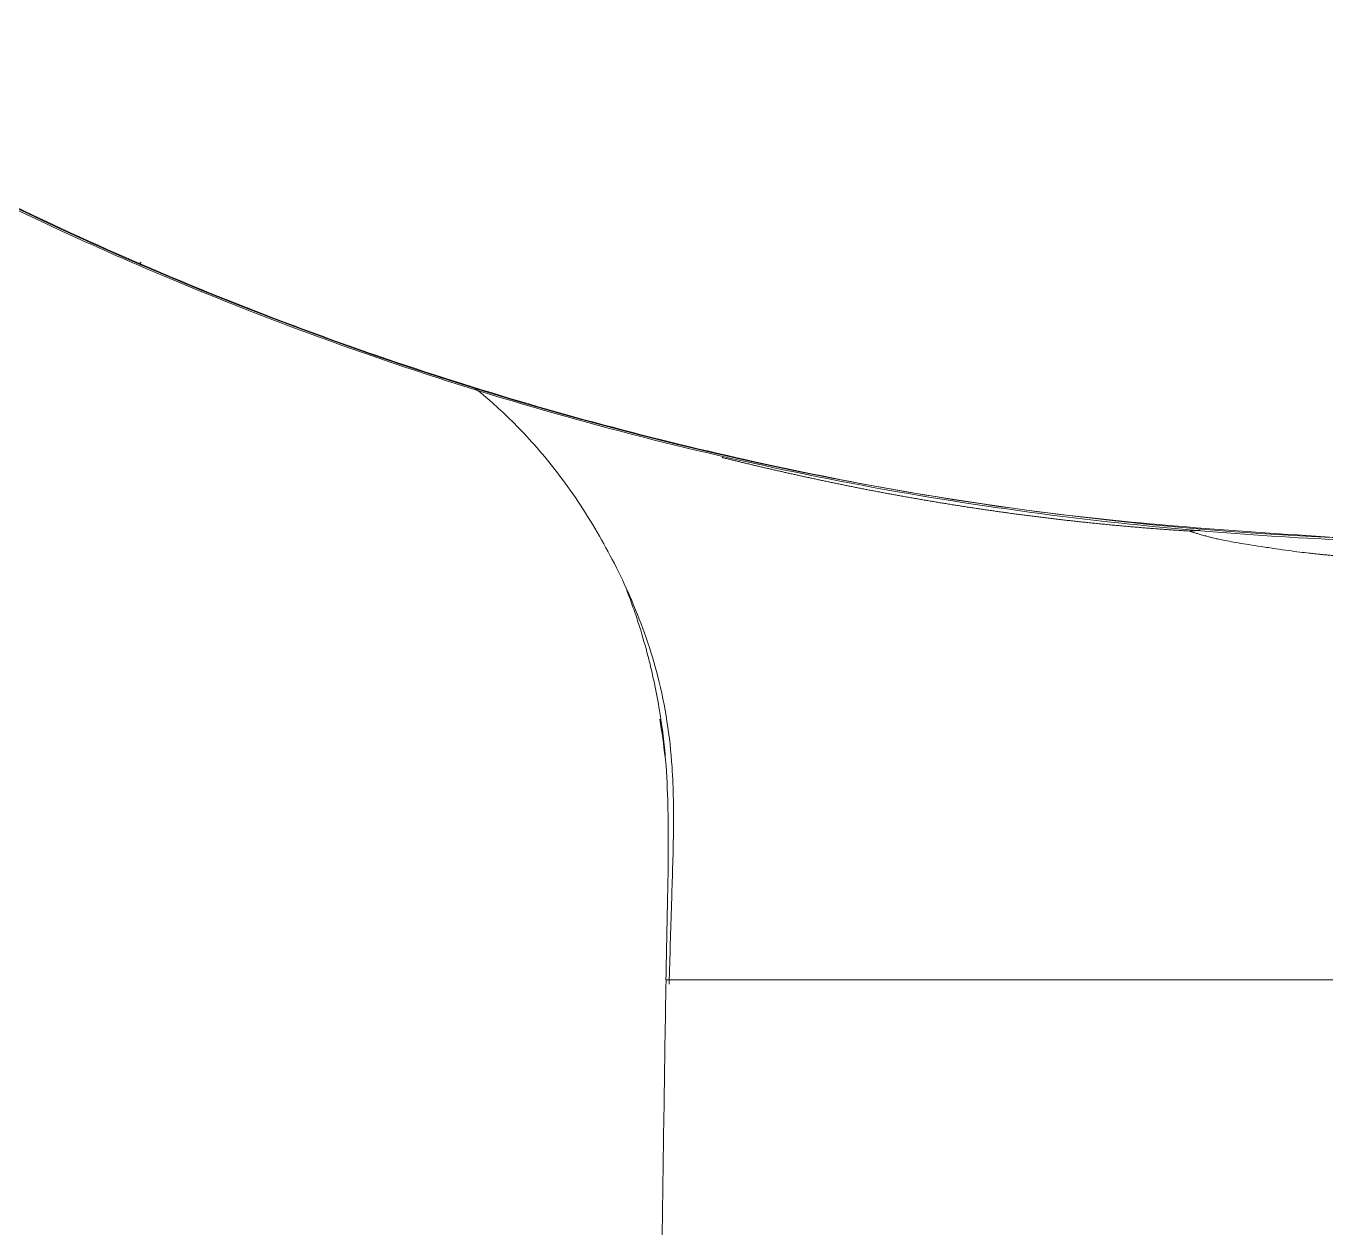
# Model space of a CAD drawing. Extents: x 5217 to 6345, y 0 to 827.
# Drawn here: x 5730.56 to 5754.29, y 427.12 to 449.06 of the extents above; entities that cross this region are included whole.
import ezdxf

# ---------------------------------------------------------------- set-up
doc = ezdxf.new("R2010")
doc.units = 0
doc.header["$LTSCALE"] = 30
doc.header["$MEASUREMENT"] = 0
doc.linetypes.add('HIDDEN2', pattern=[4.7625, 3.175, -1.5875])
doc.layers.add('1', color=7, linetype='CONTINUOUS')
doc.layers.add('2', color=1, linetype='HIDDEN2')

msp = doc.modelspace()

# ---------------------------------------------------------------- linework, layer by layer
at = {"layer": '1', "color": 7, "linetype": 'Continuous', "lineweight": 18}
msp.add_ellipse((5757.244, 496.519), major_axis=(-59.628, 0), ratio=0.953717, start_param=0, end_param=1.529457, dxfattribs=at)
msp.add_ellipse((5757.244, 496.519), major_axis=(-59.628, 0), ratio=0.953717, start_param=0, end_param=1.529457, dxfattribs=at)
msp.add_open_spline([(5759.712, 439.668), (5760.292, 439.691), (5761.968, 439.78), (5764.735, 440.04), (5767.995, 440.52), (5771.222, 441.172), (5774.407, 441.992), (5777.54, 442.979), (5780.611, 444.129), (5783.61, 445.439), (5786.529, 446.905), (5789.359, 448.523), (5792.092, 450.287), (5794.718, 452.192), (5797.229, 454.232), (5799.619, 456.402), (5801.88, 458.694), (5804.005, 461.101), (5805.987, 463.617), (5807.821, 466.233), (5809.501, 468.942), (5811.021, 471.735), (5812.378, 474.604), (5813.566, 477.54), (5814.583, 480.534), (5815.426, 483.576), (5816.091, 486.659), (5816.577, 489.772), (5816.882, 492.905), (5817.005, 496.05), (5816.947, 499.196), (5816.706, 502.335), (5816.285, 505.456), (5815.684, 508.55), (5814.904, 511.608), (5813.949, 514.62), (5812.822, 517.578), (5811.525, 520.471), (5810.063, 523.292), (5808.44, 526.031), (5806.66, 528.681), (5804.731, 531.234), (5802.657, 533.681), (5800.444, 536.015), (5798.1, 538.229), (5795.631, 540.316), (5793.045, 542.27), (5790.35, 544.085), (5787.555, 545.755), (5784.667, 547.276), (5781.695, 548.643), (5778.649, 549.85), (5775.538, 550.896), (5772.371, 551.776), (5769.157, 552.489), (5765.908, 553.031), (5762.632, 553.401), (5759.34, 553.598), (5756.041, 553.622), (5752.746, 553.471), (5749.464, 553.148), (5746.207, 552.652), (5742.982, 551.986), (5739.802, 551.151), (5736.674, 550.149), (5733.609, 548.985), (5730.617, 547.661), (5727.705, 546.181), (5724.883, 544.551), (5722.16, 542.774), (5719.544, 540.857), (5717.043, 538.805), (5714.664, 536.624), (5712.415, 534.322), (5710.302, 531.904), (5708.333, 529.379), (5706.512, 526.755), (5704.847, 524.038), (5703.34, 521.238), (5701.998, 518.363), (5700.825, 515.422), (5699.823, 512.423), (5698.996, 509.377), (5698.347, 506.291), (5697.877, 503.176), (5697.588, 500.041), (5697.48, 496.896), (5697.555, 493.75), (5697.811, 490.612), (5698.249, 487.493), (5698.866, 484.402), (5699.661, 481.348), (5700.631, 478.34), (5701.774, 475.388), (5703.085, 472.5), (5704.562, 469.686), (5706.199, 466.954), (5707.992, 464.313), (5709.934, 461.769), (5712.021, 459.332), (5714.245, 457.008), (5716.601, 454.805), (5719.08, 452.73), (5721.676, 450.788), (5724.38, 448.985), (5727.184, 447.328), (5730.08, 445.82), (5733.058, 444.468), (5736.111, 443.274), (5739.227, 442.243), (5742.399, 441.377), (5745.616, 440.68), (5748.868, 440.153), (5751.926, 439.822), (5753.898, 439.702), (5754.776, 439.668)], degree=3, knots=[0, 0, 0, 0, 0.004702, 0.013606, 0.022511, 0.031416, 0.040321, 0.049226, 0.058131, 0.067035, 0.07594, 0.084844, 0.093748, 0.102652, 0.111556, 0.120459, 0.129362, 0.138265, 0.147168, 0.15607, 0.164972, 0.173874, 0.182775, 0.191676, 0.200577, 0.209478, 0.218378, 0.227279, 0.236179, 0.245079, 0.253978, 0.262878, 0.271778, 0.280678, 0.289578, 0.298478, 0.307379, 0.316279, 0.32518, 0.334081, 0.342982, 0.351884, 0.360785, 0.369687, 0.37859, 0.387493, 0.396396, 0.405299, 0.414202, 0.423106, 0.43201, 0.440914, 0.449818, 0.458723, 0.467628, 0.476532, 0.485437, 0.494342, 0.503247, 0.512152, 0.521057, 0.529962, 0.538867, 0.547772, 0.556677, 0.565582, 0.574486, 0.583391, 0.592295, 0.601199, 0.610103, 0.619007, 0.62791, 0.636813, 0.645716, 0.654619, 0.663521, 0.672423, 0.681325, 0.690226, 0.699127, 0.708028, 0.716929, 0.725829, 0.734729, 0.743629, 0.752529, 0.761429, 0.770329, 0.779229, 0.788129, 0.797029, 0.805929, 0.814829, 0.82373, 0.832631, 0.841532, 0.850433, 0.859334, 0.868236, 0.877138, 0.886041, 0.894944, 0.903847, 0.91275, 0.921653, 0.930557, 0.939461, 0.948365, 0.95727, 0.966174, 0.975079, 0.983983, 0.992888, 1, 1, 1, 1], dxfattribs=at)
msp.add_rational_spline([(5697.616, 496.519), (5697.616, 441.954), (5754.78, 439.699)], [1, 0.715597051235, 0.983511684925], degree=2, dxfattribs=at)
msp.add_rational_spline([(5697.616, 496.519), (5697.616, 441.954), (5754.78, 439.699)], [1, 0.715597051235, 0.983511684925], degree=2, dxfattribs=at)
at = {"layer": '2', "color": 7, "linetype": 'Continuous', "lineweight": 13}
for points, knots in [([(5732.658, 444.745), (5732.657, 444.744), (5732.655, 444.742), (5732.652, 444.739), (5732.65, 444.736), (5732.647, 444.733), (5732.645, 444.731), (5732.642, 444.729), (5732.64, 444.727), (5732.638, 444.725), (5732.636, 444.723), (5732.634, 444.722), (5732.632, 444.721), (5732.63, 444.72), (5732.629, 444.72), (5732.627, 444.719), (5732.626, 444.719), (5732.624, 444.719), (5732.623, 444.719), (5732.622, 444.72), (5732.621, 444.72), (5732.62, 444.721), (5732.619, 444.722), (5732.619, 444.723), (5732.618, 444.725), (5732.618, 444.726), (5732.617, 444.728), (5732.617, 444.73), (5732.617, 444.732), (5732.617, 444.734), (5732.617, 444.736), (5732.617, 444.737)], [0, 0, 0, 0, 0.036324, 0.072516, 0.108575, 0.144502, 0.180298, 0.215961, 0.251493, 0.286892, 0.32216, 0.357297, 0.392302, 0.427175, 0.461917, 0.496528, 0.531008, 0.565356, 0.599574, 0.63366, 0.667616, 0.701441, 0.735136, 0.768699, 0.802133, 0.835436, 0.868609, 0.901652, 0.934564, 0.967347, 1, 1, 1, 1]), ([(5732.658, 444.745), (5732.657, 444.744), (5732.655, 444.742), (5732.652, 444.739), (5732.65, 444.736), (5732.647, 444.733), (5732.645, 444.731), (5732.642, 444.729), (5732.64, 444.727), (5732.638, 444.725), (5732.636, 444.723), (5732.634, 444.722), (5732.632, 444.721), (5732.63, 444.72), (5732.629, 444.72), (5732.627, 444.719), (5732.626, 444.719), (5732.624, 444.719), (5732.623, 444.719), (5732.622, 444.72), (5732.621, 444.72), (5732.62, 444.721), (5732.619, 444.722), (5732.619, 444.723), (5732.618, 444.725), (5732.618, 444.726), (5732.617, 444.728), (5732.617, 444.73), (5732.617, 444.732), (5732.617, 444.734), (5732.617, 444.736), (5732.617, 444.737)], [0, 0, 0, 0, 0.036324, 0.072516, 0.108575, 0.144502, 0.180298, 0.215961, 0.251493, 0.286892, 0.32216, 0.357297, 0.392302, 0.427175, 0.461917, 0.496528, 0.531008, 0.565356, 0.599574, 0.63366, 0.667616, 0.701441, 0.735136, 0.768699, 0.802133, 0.835436, 0.868609, 0.901652, 0.934564, 0.967347, 1, 1, 1, 1]), ([(5755.194, 439.323), (5755.172, 439.324), (5755.13, 439.327), (5755.067, 439.332), (5755.005, 439.337), (5754.944, 439.341), (5754.865, 439.348), (5754.77, 439.356), (5754.66, 439.366), (5754.557, 439.375), (5754.461, 439.384), (5754.372, 439.392), (5754.29, 439.4), (5754.215, 439.407), (5754.148, 439.414), (5754.088, 439.42), (5754.035, 439.426), (5753.944, 439.436), (5753.804, 439.452), (5753.601, 439.48), (5753.366, 439.513), (5753.123, 439.55), (5752.894, 439.585), (5752.7, 439.617), (5752.535, 439.646), (5752.402, 439.671), (5752.305, 439.692), (5752.232, 439.709), (5752.169, 439.726), (5752.096, 439.746), (5752.032, 439.764), (5751.982, 439.778), (5751.948, 439.788), (5751.917, 439.797), (5751.889, 439.806), (5751.864, 439.814), (5751.842, 439.821), (5751.822, 439.828), (5751.811, 439.833), (5751.805, 439.835)], [0, 0, 0, 0, 0.018629, 0.037209, 0.055319, 0.072957, 0.090123, 0.124347, 0.156529, 0.186658, 0.214723, 0.240716, 0.264628, 0.286452, 0.306181, 0.323808, 0.33933, 0.35274, 0.403034, 0.462663, 0.531795, 0.610625, 0.67681, 0.734231, 0.782792, 0.822416, 0.853044, 0.869132, 0.888119, 0.910053, 0.934985, 0.946087, 0.956345, 0.965755, 0.974315, 0.98202, 0.98887, 0.994863, 1, 1, 1, 1]), ([(5755.19, 439.323), (5755.17, 439.324), (5755.128, 439.327), (5755.067, 439.332), (5755.005, 439.337), (5754.944, 439.341), (5754.865, 439.348), (5754.77, 439.356), (5754.66, 439.366), (5754.557, 439.375), (5754.461, 439.384), (5754.372, 439.392), (5754.29, 439.4), (5754.215, 439.407), (5754.148, 439.414), (5754.088, 439.42), (5754.035, 439.426), (5753.944, 439.436), (5753.804, 439.452), (5753.601, 439.48), (5753.366, 439.513), (5753.123, 439.55), (5752.894, 439.585), (5752.7, 439.617), (5752.535, 439.646), (5752.402, 439.671), (5752.305, 439.692), (5752.232, 439.709), (5752.169, 439.726), (5752.096, 439.746), (5752.032, 439.764), (5751.982, 439.778), (5751.948, 439.788), (5751.917, 439.797), (5751.889, 439.806), (5751.864, 439.814), (5751.842, 439.821), (5751.822, 439.828), (5751.811, 439.833), (5751.805, 439.835)], [0, 0, 0, 0, 0.017501, 0.036103, 0.054233, 0.071891, 0.089077, 0.123341, 0.15556, 0.185723, 0.213821, 0.239843, 0.263783, 0.285632, 0.305383, 0.323031, 0.33857, 0.351996, 0.402348, 0.462045, 0.531257, 0.610178, 0.676439, 0.733925, 0.782542, 0.822212, 0.852876, 0.868982, 0.887991, 0.909949, 0.93491, 0.946025, 0.956295, 0.965716, 0.974285, 0.981999, 0.988857, 0.994857, 1, 1, 1, 1]), ([(5741.514, 438.788), (5741.53, 438.749), (5741.584, 438.608), (5741.633, 438.471), (5741.699, 438.278), (5741.731, 438.184), (5741.818, 437.907), (5741.869, 437.73), (5741.936, 437.471), (5741.957, 437.385), (5741.996, 437.216), (5742.052, 436.964), (5742.098, 436.72), (5742.133, 436.508), (5742.141, 436.457), (5742.149, 436.405)], [0, 0, 0, 0, 0.042464, 0.153046, 0.153046, 0.263629, 0.263629, 0.484795, 0.484795, 0.595378, 0.595378, 0.70596, 0.927126, 0.927126, 1, 1, 1, 1]), ([(5741.514, 438.788), (5741.53, 438.749), (5741.584, 438.608), (5741.633, 438.471), (5741.699, 438.278), (5741.731, 438.184), (5741.818, 437.907), (5741.869, 437.73), (5741.936, 437.471), (5741.957, 437.385), (5741.996, 437.216), (5742.052, 436.964), (5742.098, 436.72), (5742.133, 436.508), (5742.141, 436.457), (5742.149, 436.405)], [0, 0, 0, 0, 0.042464, 0.153046, 0.153046, 0.263629, 0.263629, 0.484795, 0.484795, 0.595378, 0.595378, 0.70596, 0.927126, 0.927126, 1, 1, 1, 1]), ([(5755.43, 431.637), (5754.083, 431.637), (5750.84, 431.637), (5746.36, 431.637), (5743.278, 431.637), (5742.441, 431.637), (5742.305, 431.637)], [0, 0, 0, 0, 0.199657, 0.48844, 0.777222, 1, 1, 1, 1]), ([(5755.43, 431.637), (5754.083, 431.637), (5750.84, 431.637), (5746.36, 431.637), (5743.278, 431.637), (5742.441, 431.637), (5742.305, 431.637)], [0, 0, 0, 0, 0.199657, 0.48844, 0.777222, 1, 1, 1, 1])]:
    msp.add_open_spline(points, degree=3, knots=knots, dxfattribs=at)
at = {"layer": '2', "color": 7, "linetype": 'Continuous', "lineweight": 18}
for points, knots in [([(5738.762, 442.44), (5738.81, 442.402), (5739.062, 442.196), (5739.587, 441.712), (5740.336, 440.847), (5741.037, 439.776), (5741.663, 438.536), (5742.158, 437.127), (5742.376, 435.686), (5742.388, 434.297), (5742.341, 432.975), (5742.316, 432.052), (5742.301, 431.558)], [0, 0, 0, 0, 0.022623, 0.113647, 0.217356, 0.327458, 0.43377, 0.551511, 0.685377, 0.780716, 0.883063, 1, 1, 1, 1]), ([(5738.762, 442.44), (5738.81, 442.402), (5739.062, 442.196), (5739.587, 441.712), (5740.336, 440.847), (5741.037, 439.776), (5741.663, 438.536), (5742.158, 437.127), (5742.376, 435.686), (5742.388, 434.297), (5742.341, 432.975), (5742.316, 432.052), (5742.301, 431.558)], [0, 0, 0, 0, 0.022623, 0.113647, 0.217356, 0.327458, 0.43377, 0.551511, 0.685377, 0.780716, 0.883063, 1, 1, 1, 1]), ([(5751.805, 439.835), (5751.768, 439.837), (5751.695, 439.842), (5751.585, 439.849), (5751.476, 439.856), (5751.368, 439.864), (5751.259, 439.872), (5751.152, 439.88), (5751.045, 439.888), (5750.938, 439.897), (5750.832, 439.906), (5750.726, 439.915), (5750.621, 439.924), (5750.516, 439.934), (5750.411, 439.943), (5750.308, 439.953), (5750.204, 439.963), (5750.101, 439.974), (5749.999, 439.984), (5749.897, 439.995), (5749.795, 440.005), (5749.694, 440.017), (5749.594, 440.028), (5749.494, 440.039), (5749.394, 440.051), (5749.295, 440.062), (5749.196, 440.074), (5749.098, 440.086), (5749, 440.099), (5748.902, 440.111), (5748.805, 440.123), (5748.709, 440.136), (5748.613, 440.149), (5748.517, 440.162), (5748.422, 440.175), (5748.327, 440.188), (5748.233, 440.202), (5748.139, 440.215), (5748.045, 440.229), (5747.952, 440.243), (5747.859, 440.257), (5747.767, 440.271), (5747.676, 440.285), (5747.584, 440.299), (5747.493, 440.313), (5747.403, 440.328), (5747.313, 440.343), (5747.223, 440.357), (5747.134, 440.372), (5747.045, 440.387), (5746.957, 440.402), (5746.869, 440.417), (5746.782, 440.432), (5746.695, 440.448), (5746.608, 440.463), (5746.522, 440.479), (5746.436, 440.494), (5746.351, 440.51), (5746.266, 440.526), (5746.182, 440.541), (5746.098, 440.557), (5746.014, 440.573), (5745.931, 440.589), (5745.849, 440.605), (5745.766, 440.621), (5745.684, 440.638), (5745.603, 440.654), (5745.522, 440.67), (5745.441, 440.687), (5745.361, 440.703), (5745.282, 440.72), (5745.202, 440.736), (5745.123, 440.753), (5745.045, 440.769), (5744.967, 440.786), (5744.889, 440.803), (5744.812, 440.819), (5744.735, 440.836), (5744.659, 440.853), (5744.582, 440.87), (5744.507, 440.887), (5744.432, 440.903), (5744.357, 440.92), (5744.282, 440.937), (5744.208, 440.954), (5744.135, 440.971), (5744.061, 440.988), (5743.988, 441.005), (5743.916, 441.022), (5743.844, 441.039), (5743.772, 441.056), (5743.701, 441.073), (5743.63, 441.09), (5743.559, 441.107), (5743.489, 441.124), (5743.42, 441.141), (5743.35, 441.158), (5743.3, 441.171), (5743.273, 441.177), (5743.269, 441.178)], [0, 0, 0, 0, 0.012755, 0.025455, 0.038099, 0.050687, 0.063221, 0.0757, 0.088124, 0.100495, 0.112812, 0.125075, 0.137286, 0.149444, 0.16155, 0.173603, 0.185605, 0.197555, 0.209454, 0.221302, 0.2331, 0.244846, 0.256543, 0.268189, 0.279786, 0.291333, 0.30283, 0.314278, 0.325677, 0.337027, 0.348329, 0.359582, 0.370786, 0.381943, 0.393051, 0.404111, 0.415123, 0.426088, 0.437005, 0.447874, 0.458696, 0.46947, 0.480196, 0.490876, 0.501508, 0.512093, 0.52263, 0.533121, 0.543564, 0.55396, 0.564309, 0.57461, 0.584865, 0.595073, 0.605233, 0.615347, 0.625413, 0.635433, 0.645405, 0.65533, 0.665209, 0.67504, 0.684824, 0.694561, 0.704251, 0.713894, 0.72349, 0.733039, 0.742542, 0.751998, 0.761408, 0.770773, 0.780091, 0.789365, 0.798592, 0.807775, 0.816912, 0.826005, 0.835053, 0.844056, 0.853015, 0.861929, 0.8708, 0.879626, 0.888408, 0.897146, 0.90584, 0.914491, 0.923098, 0.931661, 0.940181, 0.948658, 0.957091, 0.965481, 0.973828, 0.982132, 0.990392, 0.99861, 1, 1, 1, 1]), ([(5751.805, 439.835), (5751.768, 439.837), (5751.695, 439.842), (5751.585, 439.849), (5751.476, 439.856), (5751.368, 439.864), (5751.259, 439.872), (5751.152, 439.88), (5751.045, 439.888), (5750.938, 439.897), (5750.832, 439.906), (5750.726, 439.915), (5750.621, 439.924), (5750.516, 439.934), (5750.411, 439.943), (5750.308, 439.953), (5750.204, 439.963), (5750.101, 439.974), (5749.999, 439.984), (5749.897, 439.995), (5749.795, 440.005), (5749.694, 440.017), (5749.594, 440.028), (5749.494, 440.039), (5749.394, 440.051), (5749.295, 440.062), (5749.196, 440.074), (5749.098, 440.086), (5749, 440.099), (5748.902, 440.111), (5748.805, 440.123), (5748.709, 440.136), (5748.613, 440.149), (5748.517, 440.162), (5748.422, 440.175), (5748.327, 440.188), (5748.233, 440.202), (5748.139, 440.215), (5748.045, 440.229), (5747.952, 440.243), (5747.859, 440.257), (5747.767, 440.271), (5747.676, 440.285), (5747.584, 440.299), (5747.493, 440.313), (5747.403, 440.328), (5747.313, 440.343), (5747.223, 440.357), (5747.134, 440.372), (5747.045, 440.387), (5746.957, 440.402), (5746.869, 440.417), (5746.782, 440.432), (5746.695, 440.448), (5746.608, 440.463), (5746.522, 440.479), (5746.436, 440.494), (5746.351, 440.51), (5746.266, 440.526), (5746.182, 440.541), (5746.098, 440.557), (5746.014, 440.573), (5745.931, 440.589), (5745.849, 440.605), (5745.766, 440.621), (5745.684, 440.638), (5745.603, 440.654), (5745.522, 440.67), (5745.441, 440.687), (5745.361, 440.703), (5745.282, 440.72), (5745.202, 440.736), (5745.123, 440.753), (5745.045, 440.769), (5744.967, 440.786), (5744.889, 440.803), (5744.812, 440.819), (5744.735, 440.836), (5744.659, 440.853), (5744.582, 440.87), (5744.507, 440.887), (5744.432, 440.903), (5744.357, 440.92), (5744.282, 440.937), (5744.208, 440.954), (5744.135, 440.971), (5744.061, 440.988), (5743.988, 441.005), (5743.916, 441.022), (5743.844, 441.039), (5743.772, 441.056), (5743.701, 441.073), (5743.63, 441.09), (5743.559, 441.107), (5743.489, 441.124), (5743.42, 441.141), (5743.35, 441.158), (5743.3, 441.171), (5743.273, 441.177), (5743.269, 441.178)], [0, 0, 0, 0, 0.012755, 0.025455, 0.038099, 0.050687, 0.063221, 0.0757, 0.088124, 0.100495, 0.112812, 0.125075, 0.137286, 0.149444, 0.16155, 0.173603, 0.185605, 0.197555, 0.209454, 0.221302, 0.2331, 0.244846, 0.256543, 0.268189, 0.279786, 0.291333, 0.30283, 0.314278, 0.325677, 0.337027, 0.348329, 0.359582, 0.370786, 0.381943, 0.393051, 0.404111, 0.415123, 0.426088, 0.437005, 0.447874, 0.458696, 0.46947, 0.480196, 0.490876, 0.501508, 0.512093, 0.52263, 0.533121, 0.543564, 0.55396, 0.564309, 0.57461, 0.584865, 0.595073, 0.605233, 0.615347, 0.625413, 0.635433, 0.645405, 0.65533, 0.665209, 0.67504, 0.684824, 0.694561, 0.704251, 0.713894, 0.72349, 0.733039, 0.742542, 0.751998, 0.761408, 0.770773, 0.780091, 0.789365, 0.798592, 0.807775, 0.816912, 0.826005, 0.835053, 0.844056, 0.853015, 0.861929, 0.8708, 0.879626, 0.888408, 0.897146, 0.90584, 0.914491, 0.923098, 0.931661, 0.940181, 0.948658, 0.957091, 0.965481, 0.973828, 0.982132, 0.990392, 0.99861, 1, 1, 1, 1]), ([(5742.149, 436.405), (5742.153, 436.378), (5742.157, 436.352), (5742.172, 436.248), (5742.202, 436.019), (5742.253, 435.506), (5742.271, 435.095), (5742.281, 434.693), (5742.283, 434.561), (5742.285, 434.299), (5742.286, 433.908), (5742.28, 433.522), (5742.266, 432.743), (5742.253, 432.213), (5742.243, 431.637)], [0, 0, 0, 0, 0.014609, 0.014609, 0.057453, 0.143139, 0.314511, 0.314511, 0.400197, 0.400197, 0.485883, 0.657255, 0.657255, 1, 1, 1, 1]), ([(5742.149, 436.405), (5742.153, 436.378), (5742.157, 436.352), (5742.172, 436.248), (5742.202, 436.019), (5742.253, 435.506), (5742.271, 435.095), (5742.281, 434.693), (5742.283, 434.561), (5742.285, 434.299), (5742.286, 433.908), (5742.28, 433.522), (5742.266, 432.743), (5742.253, 432.213), (5742.243, 431.637)], [0, 0, 0, 0, 0.014609, 0.014609, 0.057453, 0.143139, 0.314511, 0.314511, 0.400197, 0.400197, 0.485883, 0.657255, 0.657255, 1, 1, 1, 1]), ([(5740.252, 302.145), (5740.278, 303.85), (5740.389, 311.052), (5740.682, 330.111), (5741.042, 353.46), (5741.333, 372.409), (5741.543, 386.01), (5741.685, 395.293), (5741.813, 403.569), (5741.925, 410.826), (5742.021, 417.092), (5742.103, 422.432), (5742.174, 426.928), (5742.218, 430.094), (5742.244, 431.637)], [0, 0, 0, 0, 0.113848, 0.240441, 0.367034, 0.493628, 0.556924, 0.620221, 0.683517, 0.746814, 0.81011, 0.873407, 0.936703, 1, 1, 1, 1]), ([(5740.252, 302.145), (5740.278, 303.85), (5740.389, 311.052), (5740.682, 330.111), (5741.042, 353.46), (5741.333, 372.409), (5741.543, 386.01), (5741.685, 395.293), (5741.813, 403.569), (5741.925, 410.826), (5742.021, 417.092), (5742.103, 422.432), (5742.174, 426.928), (5742.218, 430.094), (5742.244, 431.637)], [0, 0, 0, 0, 0.113848, 0.240441, 0.367034, 0.493628, 0.556924, 0.620221, 0.683517, 0.746814, 0.81011, 0.873407, 0.936703, 1, 1, 1, 1])]:
    msp.add_open_spline(points, degree=3, knots=knots, dxfattribs=at)
for points, degree in [([(5751.805, 439.835), (5751.898, 439.843), (5751.996, 439.85)], 2), ([(5751.805, 439.835), (5751.898, 439.843), (5751.996, 439.85)], 2), ([(5742.13, 436.401), (5742.169, 436.17), (5742.202, 435.938), (5742.227, 435.704)], 3), ([(5742.305, 431.637), (5742.264, 431.637), (5742.244, 431.637), (5742.244, 431.637)], 3), ([(5742.305, 431.637), (5742.264, 431.637), (5742.244, 431.637), (5742.244, 431.637)], 3)]:
    msp.add_open_spline(points, degree=degree, dxfattribs=at)

doc.saveas('drawing.dxf')
